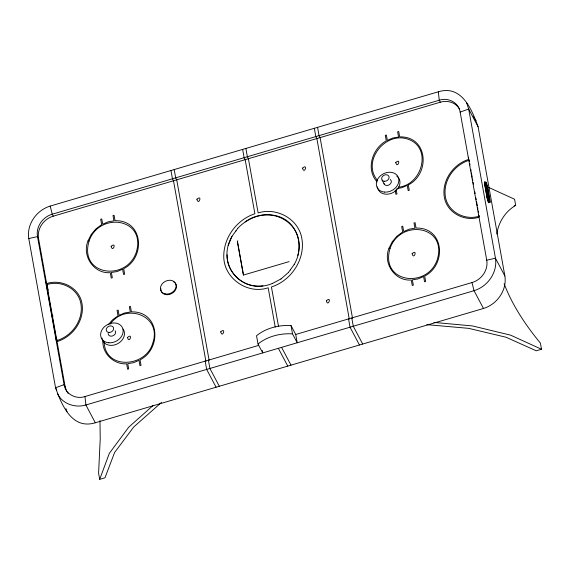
<?xml version="1.0" encoding="UTF-8"?>
<svg xmlns="http://www.w3.org/2000/svg" width="570" height="570" viewBox="0 0 570 570"><rect width="100%" height="100%" fill="white"/><g stroke="black" fill="none" stroke-linecap="round" stroke-linejoin="round"><path stroke-width="0.85" d="M489.174 202.507C488.355 204.445 487.108 197.911 486.844 196.743L484.457 183.312L484.493 181.716L484.92 182.151M297.846 255.431C306.674 223.312 270.429 203.412 245.15 221.908M496.798 234.07C498.465 222.293 505.312 211.399 515.679 205.392L514.575 199.243L488.454 187.323M161.495 402.413L133.736 426.98L114.62 452.466L104.965 477.803L99.7 479.349L109.34 453.342L128.756 427.144L153.173 405.405M484.792 182.87L484.764 184.06M228.242 245.47L231.883 236.479L237.768 228.349M232.004 236.386C215.531 264.38 242.022 295.958 272.339 283.49M294.206 264.423C303.76 248.62 299.029 225.221 281.345 217.469C266.247 211.064 248.484 216.721 237.654 228.449M237.79 240.825L237.327 241.388L243.376 275.082L289.132 261.609M288.434 272.46L294.32 264.33M108.606 324.43L112.226 320.126L118.018 315.809L117.057 310.415L118.133 310.094L119.073 315.353L124.566 312.987L130.316 312.039L129.354 306.717L130.437 306.404L131.413 311.861C159.7 311.12 162.215 348.534 140.042 359.891L141.018 365.356L139.942 365.669L138.987 360.347L133.494 362.712L127.744 363.66L128.692 368.911L127.609 369.232L126.647 363.838C113.836 364.658 101.895 353.429 102.949 340.447M110.145 324.18C125.4 302.114 162.685 315.637 152.639 343.439C146.027 367.187 105.094 370.45 104.111 341.943M280.939 278.994L288.555 272.36M258.011 344.016C267.565 336.279 280.369 333.144 292.51 333.856L297.219 342.755L295.73 334.469L291.021 325.57C278.887 324.857 266.076 327.992 256.521 335.73L258.011 344.016L262.72 352.916L262.271 350.429M272.218 283.582L281.053 278.901M50.188 206.076C36.63 210.166 26.484 224.267 28.771 238.559L55.554 387.743C61.916 405.341 71.941 429.894 95.311 422.776L483.467 308.477C497.026 304.387 507.165 290.287 504.878 275.994L478.102 126.811C471.732 109.212 461.707 84.659 438.337 91.777L50.188 206.076L52.24 214.199L53.288 216.172L440.304 102.208C447.478 99.95 456.171 102.472 459.669 109.461M53.288 216.172C43.826 218.866 36.779 228.627 38.546 238.538L65.13 386.638L66.654 391.255M468.519 159.45C453.022 164.338 441.7 180.683 444.301 197.02C446.809 212.631 464.215 221.908 478.9 217.27M469.466 160.156C454.212 164.758 442.805 180.626 445.377 196.7C447.849 212.118 465.17 220.846 479.512 216.101M56.858 340.561C72.112 335.958 83.519 320.091 80.947 304.017C78.475 288.598 61.154 279.87 46.811 284.615M55.995 339.62L57.043 341.594C72.86 336.82 84.695 320.368 82.023 303.696C79.465 287.708 61.496 278.659 46.626 283.582L45.579 281.601M295.73 334.469L471.989 282.563C481.451 279.87 488.497 270.109 486.737 260.198L460.147 112.105C458.793 102.507 448.091 97.135 439.263 100.227L52.24 214.199C42.779 216.892 35.732 226.653 37.499 236.564L64.082 384.657C65.436 394.255 76.145 399.62 84.973 396.535L258.673 345.377M460.147 112.105L468.675 109.02L478.102 126.811M235.994 230.829L235.652 231.306M487.493 198.994L486.844 196.743L487.927 196.429C487.834 198.324 490.905 206.433 490.022 200.384L487.785 187.95C487.877 186.055 484.806 177.947 485.697 183.996L484.614 184.317L484.878 184.815M487.535 187.523L489.844 201.83L488.362 197.783L485.868 182.55L487.535 187.523L486.459 187.844L486.06 186.019M51.507 316.421L53.081 315.958M489.744 199.821L488.668 200.141L485.697 183.996M290.329 269.888L290.671 269.411M514.176 205.834L515.679 205.392M504.129 283.796C512.501 305.556 525.611 325.185 540.396 343.097L541.5 349.253L536.242 350.799L505.975 337.219L468.668 328.349L426.766 324.636M28.771 238.559L37.499 236.564L38.546 238.538M486.737 260.198L495.458 258.203L504.878 275.994M398.288 187.224C422.748 185.143 433.2 145.571 405.99 138.588C383.867 132.824 361.886 162.023 377.461 180.384M396.834 188.542L401.757 187.73L407.251 185.364L408.191 190.622L409.274 190.302L408.305 184.908C430.485 173.544 427.97 136.137 399.684 136.878L398.715 131.485L397.632 131.805L398.58 137.057L392.83 138.004L387.344 140.37L386.382 135.047L385.306 135.361L386.289 140.819C372.246 148.506 365.534 169.319 377.119 181.894M262.991 285.819C244.623 288.662 226.468 273.522 227.088 254.705M433.856 322.421L472.459 325.933L510.635 335.167L541.5 349.253M488.768 202.143L487.735 199.87M473.314 116.708L474.233 118.018M475.145 119.329L476.064 120.633M67.139 391.953L68.108 393.343M57.591 393.92C62.707 404.087 75.311 408.198 85.892 404.985L474.048 290.686C487.607 286.596 497.745 272.496 495.458 258.203L468.675 109.02L466.638 102.842M440.304 102.208L439.263 100.227L438.337 91.777M468.234 157.142L468.761 158.132M478.65 215.161L479.171 216.144M483.467 308.477L474.048 290.686L471.989 282.563M382.135 180.127L384.344 184.302M362.691 344.045L353.272 326.247L351.783 317.96M359.456 344.993L350.037 327.201L348.548 318.915M281.587 347.358L291.006 365.156M278.352 348.313L287.772 366.104M219.322 386.261L209.903 368.469L208.413 360.183M216.087 387.215L206.668 369.424L205.179 361.138M95.311 422.776L85.892 404.985L84.973 396.535M65.13 386.638L64.082 384.657L55.554 387.743L56.779 390.065M485.327 183.683L485.569 184.345M65.992 408.626L67.011 411.711M46.626 283.582L48.258 290.301M484.892 184.88L487.094 197.17M469.067 159.864L469.381 161.595M469.694 163.326L470.001 165.058M470.777 169.39L471.091 171.121M471.397 172.852L472.181 177.185M472.487 178.916L472.801 180.647M473.107 182.379L473.421 184.11M474.817 191.905L475.131 193.636M475.907 197.961L476.221 199.692M476.527 201.424L477.311 205.756M477.617 207.487L477.931 209.219M478.237 210.95L478.551 212.681M396.15 189.432L396.969 193.999L395.886 194.313L395.188 190.416M352.517 318.188L320.098 137.605L319.058 135.624L317.568 127.338M349.282 319.136L316.863 138.56L315.823 136.579L314.334 128.293M291.021 325.57L292.51 333.856M278.481 326.218L271.434 286.966C292.118 280.376 306.767 257.277 301.259 235.752C296.443 217.704 275.645 207.302 258.146 212.938L248.413 158.716L247.366 156.736L245.877 148.449M275.239 327.137L268.178 287.779C247.109 294.932 222.82 277.654 223.775 255.104C224.259 236.579 237.369 219.457 254.89 213.75L245.178 159.664L244.131 157.69L242.642 149.404M237.448 241.295L243.497 274.989M209.14 360.404L176.728 179.821L175.681 177.847L174.192 169.561M205.905 361.359L173.494 180.775L172.446 178.802L170.957 170.508M99.7 479.349L98.596 473.2L100.213 438.943L99.978 420.624M46.106 282.592L56.523 340.603M487.763 199.963L487.892 200.925M488.796 200.954L488.853 201.552M56.829 339.043L57.043 341.594M173.294 281.58A8.194 6.534 -27.9 0 1 171.77 293.55A8.194 6.534 -27.9 0 1 160.818 288.342M115.133 330.764A3.89 3.099 -27.9 0 1 112.81 335.865A3.89 3.099 -27.9 0 1 108.15 333.464M123.056 329.04A11.749 9.369 -27.9 0 1 116.522 344.259A11.749 9.369 -27.9 0 1 102.002 338.038M390.265 179.479A3.89 3.099 -27.9 0 1 389.431 184.694A3.89 3.099 -27.9 0 1 383.981 183.576M396.756 176.109A11.749 9.369 -27.9 0 1 393.364 192.404A11.749 9.369 -27.9 0 1 377.461 186.86M88.022 240.846C81.717 255.766 93.793 274.006 110.281 272.674L111.243 278.06L112.326 277.747L111.378 272.488L117.128 271.548L122.621 269.183L123.576 274.505L124.652 274.184L123.676 268.727C145.849 257.362 143.334 219.949 115.047 220.69L114.071 215.232L112.995 215.553L113.95 220.875L108.2 221.816L102.707 224.181L101.766 218.93L100.691 219.243L101.652 224.637L95.86 228.962L91.207 234.491L88.022 240.846M89.055 241.096C78.696 275.481 126.219 281.943 136.273 252.268C146.633 217.883 99.109 211.42 89.055 241.096M111.122 246.318C112.817 253.315 116.95 241.138 111.122 246.318M127.488 337.483C129.183 344.48 133.316 332.31 127.488 337.483M196.899 199.243C198.595 206.24 202.728 194.064 196.899 199.243M220.704 331.847C222.4 338.851 226.532 326.674 220.704 331.847M302.542 168.136C304.23 175.133 308.363 162.956 302.542 168.136M326.346 300.746C328.035 307.743 332.168 295.566 326.346 300.746M395.758 162.5C397.447 169.497 401.579 157.327 395.758 162.5M389.018 248.199C382.719 263.119 394.789 281.359 411.276 280.02L412.253 285.485L413.336 285.164L412.374 279.841L418.124 278.894L423.617 276.528L424.557 281.787L425.64 281.466L424.671 276.079C446.851 264.715 444.329 227.302 416.05 228.043L415.081 222.656L413.998 222.97L414.946 228.228L409.196 229.168L403.703 231.534L402.748 226.212L401.672 226.532L402.655 231.99L396.855 236.308L392.21 241.837L389.018 248.199M390.051 248.449C379.691 282.834 427.215 289.296 437.268 259.621C447.628 225.228 400.104 218.773 390.051 248.449M412.117 253.671C413.813 260.668 417.945 248.492 412.117 253.671M165.407 293.97A8.194 6.534 -27.9 0 0 176.045 284.872A8.194 6.534 -27.9 0 0 163.376 282.635A8.194 6.534 -27.9 0 0 165.407 293.97M108.92 332.46A3.89 3.099 -27.9 0 0 113.537 327.786A3.89 3.099 -27.9 0 0 107.31 327.301A3.89 3.099 -27.9 0 0 108.92 332.46M108.856 342.791A11.749 9.369 -27.9 0 0 122.799 328.662A11.749 9.369 -27.9 0 0 103.989 327.201A11.749 9.369 -27.9 0 0 108.856 342.791M384.572 192.083A11.749 9.369 -27.9 0 0 398.516 177.961A11.749 9.369 -27.9 0 0 379.705 176.493A11.749 9.369 -27.9 0 0 384.572 192.083M384.387 181.281A3.89 3.099 -27.9 0 0 388.997 176.607A3.89 3.099 -27.9 0 0 382.776 176.123A3.89 3.099 -27.9 0 0 384.387 181.281"/></g></svg>
